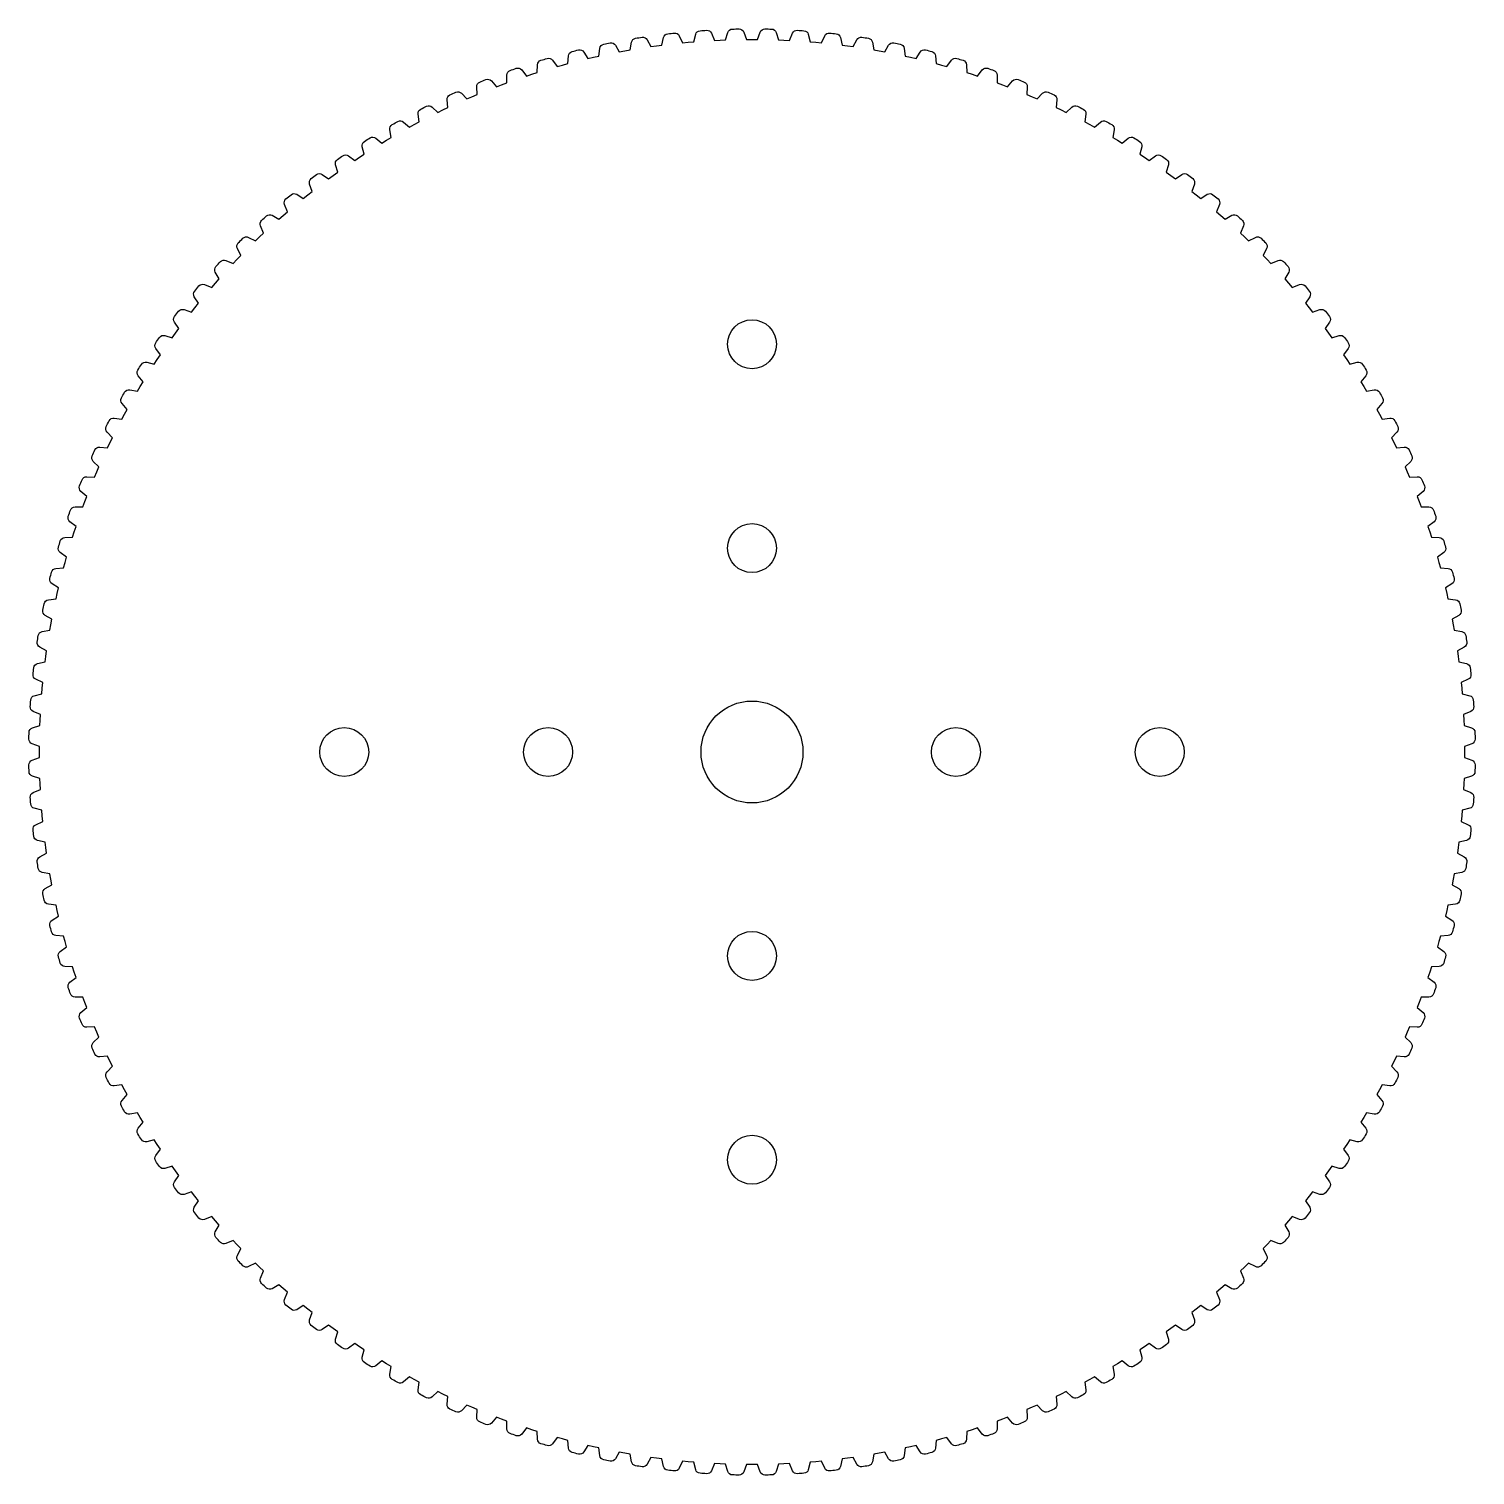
# Model space of a CAD drawing. Extents: x -1.77 to 1.77, y -1.77 to 1.77.
import ezdxf

# ---------------------------------------------------------------- set-up
doc = ezdxf.new("R2010")
doc.units = 0
doc.header["$LTSCALE"] = 2.42
doc.header["$MEASUREMENT"] = 0
doc.layers.get('0').update_dxf_attribs({"linetype": 'CONTINUOUS'})
doc.layers.add('holes', color=1, linetype='CONTINUOUS')

msp = doc.modelspace()

# ---------------------------------------------------------------- linework, layer by layer
at = {"linetype": 'Continuous'}
msp.add_lwpolyline([(-0.5781, 1.6766, -0.320223), (-0.5648, 1.6727), (-0.5531, 1.6577), (-0.54, 1.662), (-0.5269, 1.6662), (-0.5263, 1.6852, -0.320223), (-0.5178, 1.6962, -0.002275), (-0.5023, 1.7009, -0.320223), (-0.4891, 1.6963), (-0.4782, 1.6809), (-0.4649, 1.6845), (-0.4516, 1.6882), (-0.4501, 1.7071, -0.320223), (-0.4412, 1.7178, -0.002275), (-0.4255, 1.7217, -0.320223), (-0.4126, 1.7166), (-0.4023, 1.7006), (-0.3889, 1.7037), (-0.3755, 1.7067), (-0.3731, 1.7256, -0.320223), (-0.3636, 1.7358, -0.002275), (-0.3478, 1.7391, -0.320223), (-0.3351, 1.7333), (-0.3256, 1.717), (-0.312, 1.7194), (-0.2985, 1.7219), (-0.2953, 1.7406, -0.320223), (-0.2854, 1.7504, -0.002275), (-0.2695, 1.7529, -0.320223), (-0.257, 1.7466), (-0.2482, 1.7298), (-0.2346, 1.7317), (-0.2209, 1.7335), (-0.2169, 1.7521, -0.320223), (-0.2066, 1.7614, -0.002275), (-0.1905, 1.7632, -0.320223), (-0.1784, 1.7564), (-0.1703, 1.7392), (-0.1566, 1.7405), (-0.143, 1.7417), (-0.1381, 1.76, -0.320223), (-0.1273, 1.7689, -0.002275), (-0.1113, 1.77, -0.320223), (-0.0994, 1.7626), (-0.0921, 1.7451), (-0.0784, 1.7457), (-0.0647, 1.7464), (-0.059, 1.7645, -0.320223), (-0.0479, 1.7729, -0.002275), (-0.0317, 1.7732, -0.320223), (-0.0202, 1.7653), (-0.0138, 1.7475), (0, 1.7475), (0.0137, 1.7475), (0.0202, 1.7653, -0.320223), (0.0317, 1.7732, -0.002275), (0.0479, 1.7729, -0.320223), (0.059, 1.7645), (0.0647, 1.7464), (0.0784, 1.7457), (0.0921, 1.7451), (0.0994, 1.7626, -0.320223), (0.1113, 1.77, -0.002275), (0.1273, 1.7689, -0.320223), (0.1381, 1.76), (0.143, 1.7417), (0.1566, 1.7405), (0.1703, 1.7392), (0.1784, 1.7564, -0.320223), (0.1905, 1.7632, -0.002275), (0.2066, 1.7614, -0.320223), (0.2169, 1.7521), (0.2209, 1.7335), (0.2346, 1.7317), (0.2482, 1.7298), (0.257, 1.7466, -0.320223), (0.2695, 1.7529, -0.002275), (0.2854, 1.7504, -0.320223), (0.2953, 1.7406), (0.2985, 1.7219), (0.312, 1.7194), (0.3256, 1.717), (0.3351, 1.7333, -0.320223), (0.3478, 1.7391, -0.002275), (0.3636, 1.7358, -0.320223), (0.3731, 1.7256), (0.3755, 1.7067), (0.3889, 1.7037), (0.4023, 1.7006), (0.4126, 1.7166, -0.320223), (0.4255, 1.7217, -0.002275), (0.4412, 1.7178, -0.320223), (0.4501, 1.7071), (0.4516, 1.6882), (0.4649, 1.6845), (0.4782, 1.6809), (0.4891, 1.6963, -0.320223), (0.5023, 1.7009, -0.002275), (0.5178, 1.6962, -0.320223), (0.5263, 1.6852), (0.5269, 1.6662), (0.54, 1.662), (0.5531, 1.6577), (0.5648, 1.6727, -0.320223), (0.5781, 1.6766, -0.002275), (0.5934, 1.6713, -0.320223), (0.6013, 1.6599), (0.6012, 1.6409), (0.614, 1.6361), (0.6269, 1.6312), (0.6392, 1.6456, -0.320223), (0.6528, 1.649, -0.002275), (0.6677, 1.643, -0.320223), (0.6752, 1.6312), (0.6742, 1.6123), (0.6868, 1.6069), (0.6995, 1.6015), (0.7124, 1.6153, -0.320223), (0.7261, 1.6181, -0.002275), (0.7408, 1.6114, -0.320223), (0.7477, 1.5993), (0.7458, 1.5804), (0.7582, 1.5744), (0.7706, 1.5685), (0.7842, 1.5817, -0.320223), (0.798, 1.5838, -0.002275), (0.8123, 1.5765, -0.320223), (0.8187, 1.5641), (0.816, 1.5454), (0.8281, 1.5388), (0.8402, 1.5323), (0.8544, 1.5449, -0.320223), (0.8682, 1.5465, -0.002275), (0.8822, 1.5385, -0.320223), (0.8881, 1.5258), (0.8845, 1.5072), (0.8963, 1.5001), (0.9081, 1.4931), (0.9228, 1.5051, -0.320223), (0.9367, 1.5059, -0.002275), (0.9504, 1.4974, -0.320223), (0.9556, 1.4844), (0.9512, 1.466), (0.9627, 1.4584), (0.9742, 1.4508), (0.9894, 1.4621, -0.320223), (1.0033, 1.4624, -0.002275), (1.0166, 1.4532, -0.320223), (1.0213, 1.4401), (1.016, 1.4218), (1.0272, 1.4138), (1.0383, 1.4057), (1.054, 1.4163, -0.320223), (1.0679, 1.4159, -0.002275), (1.0808, 1.4061, -0.320223), (1.0848, 1.3928), (1.0788, 1.3748), (1.0895, 1.3663), (1.1003, 1.3577), (1.1165, 1.3676, -0.320223), (1.1304, 1.3666, -0.002275), (1.1428, 1.3562, -0.320223), (1.1462, 1.3427), (1.1394, 1.325), (1.1497, 1.316), (1.1601, 1.3069), (1.1767, 1.3161, -0.320223), (1.1906, 1.3145, -0.002275), (1.2025, 1.3036, -0.320223), (1.2053, 1.29), (1.1977, 1.2726), (1.2076, 1.2631), (1.2176, 1.2536), (1.2346, 1.262, -0.320223), (1.2483, 1.2597, -0.002275), (1.2597, 1.2483, -0.320223), (1.262, 1.2346), (1.2536, 1.2176), (1.2631, 1.2076), (1.2726, 1.1977), (1.29, 1.2053, -0.320223), (1.3036, 1.2025, -0.002275), (1.3145, 1.1906, -0.320223), (1.3161, 1.1767), (1.3069, 1.1601), (1.316, 1.1497), (1.325, 1.1394), (1.3427, 1.1462, -0.320223), (1.3562, 1.1428, -0.002275), (1.3666, 1.1304, -0.320223), (1.3676, 1.1165), (1.3577, 1.1003), (1.3663, 1.0895), (1.3748, 1.0788), (1.3928, 1.0848, -0.320223), (1.4061, 1.0808, -0.002275), (1.4159, 1.0679, -0.320223), (1.4163, 1.054), (1.4057, 1.0383), (1.4138, 1.0272), (1.4218, 1.016), (1.4401, 1.0213, -0.320223), (1.4532, 1.0166, -0.002275), (1.4624, 1.0033, -0.320223), (1.4621, 0.9894), (1.4508, 0.9742), (1.4584, 0.9627), (1.466, 0.9512), (1.4844, 0.9556, -0.320223), (1.4974, 0.9504, -0.002275), (1.5059, 0.9367, -0.320223), (1.5051, 0.9228), (1.4931, 0.9081), (1.5001, 0.8963), (1.5072, 0.8845), (1.5258, 0.8881, -0.320223), (1.5385, 0.8822, -0.002275), (1.5465, 0.8682, -0.320223), (1.5449, 0.8544), (1.5323, 0.8402), (1.5388, 0.8281), (1.5454, 0.816), (1.5641, 0.8187, -0.320223), (1.5765, 0.8123, -0.002275), (1.5838, 0.798, -0.320223), (1.5817, 0.7842), (1.5685, 0.7706), (1.5744, 0.7582), (1.5804, 0.7458), (1.5993, 0.7477, -0.320223), (1.6114, 0.7408, -0.002275), (1.6181, 0.7261, -0.320223), (1.6153, 0.7124), (1.6015, 0.6995), (1.6069, 0.6868), (1.6123, 0.6742), (1.6312, 0.6752, -0.320223), (1.643, 0.6677, -0.002275), (1.649, 0.6528, -0.320223), (1.6456, 0.6392), (1.6312, 0.6269), (1.6361, 0.614), (1.6409, 0.6012), (1.6599, 0.6013, -0.320223), (1.6713, 0.5934, -0.002275), (1.6766, 0.5781, -0.320223), (1.6727, 0.5648), (1.6577, 0.5531), (1.662, 0.54), (1.6662, 0.5269), (1.6852, 0.5263, -0.320223), (1.6962, 0.5178, -0.002275), (1.7009, 0.5023, -0.320223), (1.6963, 0.4891), (1.6809, 0.4782), (1.6845, 0.4649), (1.6882, 0.4516), (1.7071, 0.4501, -0.320223), (1.7178, 0.4412, -0.002275), (1.7217, 0.4255, -0.320223), (1.7166, 0.4126), (1.7006, 0.4023), (1.7037, 0.3889), (1.7067, 0.3755), (1.7256, 0.3731, -0.320223), (1.7358, 0.3636, -0.002275), (1.7391, 0.3478, -0.320223), (1.7333, 0.3351), (1.717, 0.3256), (1.7194, 0.312), (1.7219, 0.2985), (1.7406, 0.2953, -0.320223), (1.7504, 0.2854, -0.002275), (1.7529, 0.2695, -0.320223), (1.7466, 0.257), (1.7298, 0.2482), (1.7317, 0.2346), (1.7335, 0.2209), (1.7521, 0.2169, -0.320223), (1.7614, 0.2066, -0.002275), (1.7632, 0.1905, -0.320223), (1.7564, 0.1784), (1.7392, 0.1703), (1.7405, 0.1566), (1.7417, 0.143), (1.76, 0.1381, -0.320223), (1.7689, 0.1273, -0.002275), (1.77, 0.1113, -0.320223), (1.7626, 0.0994), (1.7451, 0.0921), (1.7457, 0.0784), (1.7464, 0.0647), (1.7645, 0.059, -0.320223), (1.7729, 0.0479, -0.002275), (1.7732, 0.0317, -0.320223), (1.7653, 0.0202), (1.7475, 0.0137), (1.7475, 0), (1.7475, -0.0138), (1.7653, -0.0202, -0.320223), (1.7732, -0.0317, -0.002275), (1.7729, -0.0479, -0.320223), (1.7645, -0.059), (1.7464, -0.0647), (1.7457, -0.0784), (1.7451, -0.0921), (1.7626, -0.0994, -0.320223), (1.77, -0.1113, -0.002275), (1.7689, -0.1273, -0.320223), (1.76, -0.1381), (1.7417, -0.143), (1.7405, -0.1566), (1.7392, -0.1703), (1.7564, -0.1784, -0.320223), (1.7632, -0.1905, -0.002275), (1.7614, -0.2066, -0.320223), (1.7521, -0.2169), (1.7335, -0.2209), (1.7317, -0.2346), (1.7298, -0.2482), (1.7466, -0.257, -0.320223), (1.7529, -0.2695, -0.002275), (1.7504, -0.2854, -0.320223), (1.7406, -0.2953), (1.7219, -0.2985), (1.7194, -0.312), (1.717, -0.3256), (1.7333, -0.3351, -0.320223), (1.7391, -0.3478, -0.002275), (1.7358, -0.3636, -0.320223), (1.7256, -0.3731), (1.7067, -0.3755), (1.7037, -0.3889), (1.7006, -0.4023), (1.7166, -0.4126, -0.320223), (1.7217, -0.4255, -0.002275), (1.7178, -0.4412, -0.320223), (1.7071, -0.4501), (1.6882, -0.4516), (1.6845, -0.4649), (1.6809, -0.4782), (1.6963, -0.4891, -0.320223), (1.7009, -0.5023, -0.002275), (1.6962, -0.5178, -0.320223), (1.6852, -0.5263), (1.6662, -0.5269), (1.662, -0.54), (1.6577, -0.5531), (1.6727, -0.5648, -0.320223), (1.6766, -0.5781, -0.002275), (1.6713, -0.5934, -0.320223), (1.6599, -0.6013), (1.6409, -0.6012), (1.6361, -0.614), (1.6312, -0.6269), (1.6456, -0.6392, -0.320223), (1.649, -0.6528, -0.002275), (1.643, -0.6677, -0.320223), (1.6312, -0.6752), (1.6123, -0.6742), (1.6069, -0.6868), (1.6015, -0.6995), (1.6153, -0.7124, -0.320223), (1.6181, -0.7261, -0.002275), (1.6114, -0.7408, -0.320223), (1.5993, -0.7477), (1.5804, -0.7458), (1.5744, -0.7582), (1.5685, -0.7706), (1.5817, -0.7842, -0.320223), (1.5838, -0.798, -0.002275), (1.5765, -0.8123, -0.320223), (1.5641, -0.8187), (1.5454, -0.816), (1.5388, -0.8281), (1.5323, -0.8402), (1.5449, -0.8544, -0.320223), (1.5465, -0.8682, -0.002275), (1.5385, -0.8822, -0.320223), (1.5258, -0.8881), (1.5072, -0.8845), (1.5001, -0.8963), (1.4931, -0.9081), (1.5051, -0.9228, -0.320223), (1.5059, -0.9367, -0.002275), (1.4974, -0.9504, -0.320223), (1.4844, -0.9556), (1.466, -0.9512), (1.4584, -0.9627), (1.4508, -0.9742), (1.4621, -0.9894, -0.320223), (1.4624, -1.0033, -0.002275), (1.4532, -1.0166, -0.320223), (1.4401, -1.0213), (1.4218, -1.016), (1.4138, -1.0272), (1.4057, -1.0383), (1.4163, -1.054, -0.320223), (1.4159, -1.0679, -0.002275), (1.4061, -1.0808, -0.320223), (1.3928, -1.0848), (1.3748, -1.0788), (1.3663, -1.0895), (1.3577, -1.1003), (1.3676, -1.1165, -0.320223), (1.3666, -1.1304, -0.002275), (1.3562, -1.1428, -0.320223), (1.3427, -1.1462), (1.325, -1.1394), (1.316, -1.1497), (1.3069, -1.1601), (1.3161, -1.1767, -0.320223), (1.3145, -1.1906, -0.002275), (1.3036, -1.2025, -0.320223), (1.29, -1.2053), (1.2726, -1.1977), (1.2631, -1.2076), (1.2536, -1.2176), (1.262, -1.2346, -0.320223), (1.2597, -1.2483, -0.002275), (1.2483, -1.2597, -0.320223), (1.2346, -1.262), (1.2176, -1.2536), (1.2076, -1.2631), (1.1977, -1.2726), (1.2053, -1.29, -0.320223), (1.2025, -1.3036, -0.002275), (1.1906, -1.3145, -0.320223), (1.1767, -1.3161), (1.1601, -1.3069), (1.1497, -1.316), (1.1394, -1.325), (1.1462, -1.3427, -0.320223), (1.1428, -1.3562, -0.002275), (1.1304, -1.3666, -0.320223), (1.1165, -1.3676), (1.1003, -1.3577), (1.0895, -1.3663), (1.0788, -1.3748), (1.0848, -1.3928, -0.320223), (1.0808, -1.4061, -0.002275), (1.0679, -1.4159, -0.320223), (1.054, -1.4163), (1.0383, -1.4057), (1.0272, -1.4138), (1.016, -1.4218), (1.0213, -1.4401, -0.320223), (1.0166, -1.4532, -0.002275), (1.0033, -1.4624, -0.320223), (0.9894, -1.4621), (0.9742, -1.4508), (0.9627, -1.4584), (0.9512, -1.466), (0.9556, -1.4844, -0.320223), (0.9504, -1.4974, -0.002275), (0.9367, -1.5059, -0.320223), (0.9228, -1.5051), (0.9081, -1.4931), (0.8963, -1.5001), (0.8845, -1.5072), (0.8881, -1.5258, -0.320223), (0.8822, -1.5385, -0.002275), (0.8682, -1.5465, -0.320223), (0.8544, -1.5449), (0.8402, -1.5323), (0.8281, -1.5388), (0.816, -1.5454), (0.8187, -1.5641, -0.320223), (0.8123, -1.5765, -0.002275), (0.798, -1.5838, -0.320223), (0.7842, -1.5817), (0.7706, -1.5685), (0.7582, -1.5744), (0.7458, -1.5804), (0.7477, -1.5993, -0.320223), (0.7408, -1.6114, -0.002275), (0.7261, -1.6181, -0.320223), (0.7124, -1.6153), (0.6995, -1.6015), (0.6868, -1.6069), (0.6742, -1.6123), (0.6752, -1.6312, -0.320223), (0.6677, -1.643, -0.002275), (0.6528, -1.649, -0.320223), (0.6392, -1.6456), (0.6269, -1.6312), (0.614, -1.6361), (0.6012, -1.6409), (0.6013, -1.6599, -0.320223), (0.5934, -1.6713, -0.002275), (0.5781, -1.6766, -0.320223), (0.5648, -1.6727), (0.5531, -1.6577), (0.54, -1.662), (0.5269, -1.6662), (0.5263, -1.6852, -0.320223), (0.5178, -1.6962, -0.002275), (0.5023, -1.7009, -0.320223), (0.4891, -1.6963), (0.4782, -1.6809), (0.4649, -1.6845), (0.4516, -1.6882), (0.4501, -1.7071, -0.320223), (0.4412, -1.7178, -0.002275), (0.4255, -1.7217, -0.320223), (0.4126, -1.7166), (0.4023, -1.7006), (0.3889, -1.7037), (0.3755, -1.7067), (0.3731, -1.7256, -0.320223), (0.3636, -1.7358, -0.002275), (0.3478, -1.7391, -0.320223), (0.3351, -1.7333), (0.3256, -1.717), (0.312, -1.7194), (0.2985, -1.7219), (0.2953, -1.7406, -0.320223), (0.2854, -1.7504, -0.002275), (0.2695, -1.7529, -0.320223), (0.257, -1.7466), (0.2482, -1.7298), (0.2346, -1.7317), (0.2209, -1.7335), (0.2169, -1.7521, -0.320223), (0.2066, -1.7614, -0.002275), (0.1905, -1.7632, -0.320223), (0.1784, -1.7564), (0.1703, -1.7392), (0.1566, -1.7405), (0.143, -1.7417), (0.1381, -1.76, -0.320223), (0.1273, -1.7689, -0.002275), (0.1113, -1.77, -0.320223), (0.0994, -1.7626), (0.0921, -1.7451), (0.0784, -1.7457), (0.0647, -1.7464), (0.059, -1.7645, -0.320223), (0.0479, -1.7729, -0.002275), (0.0317, -1.7732, -0.320223), (0.0202, -1.7653), (0.0137, -1.7475), (0, -1.7475), (-0.0138, -1.7475), (-0.0202, -1.7653, -0.320223), (-0.0317, -1.7732, -0.002275), (-0.0479, -1.7729, -0.320223), (-0.059, -1.7645), (-0.0647, -1.7464), (-0.0784, -1.7457), (-0.0921, -1.7451), (-0.0994, -1.7626, -0.320223), (-0.1113, -1.77, -0.002275), (-0.1273, -1.7689, -0.320223), (-0.1381, -1.76), (-0.143, -1.7417), (-0.1566, -1.7405), (-0.1703, -1.7392), (-0.1784, -1.7564, -0.320223), (-0.1905, -1.7632, -0.002275), (-0.2066, -1.7614, -0.320223), (-0.2169, -1.7521), (-0.2209, -1.7335), (-0.2346, -1.7317), (-0.2482, -1.7298), (-0.257, -1.7466, -0.320223), (-0.2695, -1.7529, -0.002275), (-0.2854, -1.7504, -0.320223), (-0.2953, -1.7406), (-0.2985, -1.7219), (-0.312, -1.7194), (-0.3256, -1.717), (-0.3351, -1.7333, -0.320223), (-0.3478, -1.7391, -0.002275), (-0.3636, -1.7358, -0.320223), (-0.3731, -1.7256), (-0.3755, -1.7067), (-0.3889, -1.7037), (-0.4023, -1.7006), (-0.4126, -1.7166, -0.320223), (-0.4255, -1.7217, -0.002275), (-0.4412, -1.7178, -0.320223), (-0.4501, -1.7071), (-0.4516, -1.6882), (-0.4649, -1.6845), (-0.4782, -1.6809), (-0.4891, -1.6963, -0.320223), (-0.5023, -1.7009, -0.002275), (-0.5178, -1.6962, -0.320223), (-0.5263, -1.6852), (-0.5269, -1.6662), (-0.54, -1.662), (-0.5531, -1.6577), (-0.5648, -1.6727, -0.320223), (-0.5781, -1.6766, -0.002275), (-0.5934, -1.6713, -0.320223), (-0.6013, -1.6599), (-0.6012, -1.6409), (-0.614, -1.6361), (-0.6269, -1.6312), (-0.6392, -1.6456, -0.320223), (-0.6528, -1.649, -0.002275), (-0.6677, -1.643, -0.320223), (-0.6752, -1.6312), (-0.6742, -1.6123), (-0.6868, -1.6069), (-0.6995, -1.6015), (-0.7124, -1.6153, -0.320223), (-0.7261, -1.6181, -0.002275), (-0.7408, -1.6114, -0.320223), (-0.7477, -1.5993), (-0.7458, -1.5804), (-0.7582, -1.5744), (-0.7706, -1.5685), (-0.7842, -1.5817, -0.320223), (-0.798, -1.5838, -0.002275), (-0.8123, -1.5765, -0.320223), (-0.8187, -1.5641), (-0.816, -1.5454), (-0.8281, -1.5388), (-0.8402, -1.5323), (-0.8544, -1.5449, -0.320223), (-0.8682, -1.5465, -0.002275), (-0.8822, -1.5385, -0.320223), (-0.8881, -1.5258), (-0.8845, -1.5072), (-0.8963, -1.5001), (-0.9081, -1.4931), (-0.9228, -1.5051, -0.320223), (-0.9367, -1.5059, -0.002275), (-0.9504, -1.4974, -0.320223), (-0.9556, -1.4844), (-0.9512, -1.466), (-0.9627, -1.4584), (-0.9742, -1.4508), (-0.9894, -1.4621, -0.320223), (-1.0033, -1.4624, -0.002275), (-1.0166, -1.4532, -0.320223), (-1.0213, -1.4401), (-1.016, -1.4218), (-1.0272, -1.4138), (-1.0383, -1.4057), (-1.054, -1.4163, -0.320223), (-1.0679, -1.4159, -0.002275), (-1.0808, -1.4061, -0.320223), (-1.0848, -1.3928), (-1.0788, -1.3748), (-1.0895, -1.3663), (-1.1003, -1.3577), (-1.1165, -1.3676, -0.320223), (-1.1304, -1.3666, -0.002275), (-1.1428, -1.3562, -0.320223), (-1.1462, -1.3427), (-1.1394, -1.325), (-1.1497, -1.316), (-1.1601, -1.3069), (-1.1767, -1.3161, -0.320223), (-1.1906, -1.3145, -0.002275), (-1.2025, -1.3036, -0.320223), (-1.2053, -1.29), (-1.1977, -1.2726), (-1.2076, -1.2631), (-1.2176, -1.2536), (-1.2346, -1.262, -0.320223), (-1.2483, -1.2597, -0.002275), (-1.2597, -1.2483, -0.320223), (-1.262, -1.2346), (-1.2536, -1.2176), (-1.2631, -1.2076), (-1.2726, -1.1977), (-1.29, -1.2053, -0.320223), (-1.3036, -1.2025, -0.002275), (-1.3145, -1.1906, -0.320223), (-1.3161, -1.1767), (-1.3069, -1.1601), (-1.316, -1.1497), (-1.325, -1.1394), (-1.3427, -1.1462, -0.320223), (-1.3562, -1.1428, -0.002275), (-1.3666, -1.1304, -0.320223), (-1.3676, -1.1165), (-1.3577, -1.1003), (-1.3663, -1.0895), (-1.3748, -1.0788), (-1.3928, -1.0848, -0.320223), (-1.4061, -1.0808, -0.002275), (-1.4159, -1.0679, -0.320223), (-1.4163, -1.054), (-1.4057, -1.0383), (-1.4138, -1.0272), (-1.4218, -1.016), (-1.4401, -1.0213, -0.320223), (-1.4532, -1.0166, -0.002275), (-1.4624, -1.0033, -0.320223), (-1.4621, -0.9894), (-1.4508, -0.9742), (-1.4584, -0.9627), (-1.466, -0.9512), (-1.4844, -0.9556, -0.320223), (-1.4974, -0.9504, -0.002275), (-1.5059, -0.9367, -0.320223), (-1.5051, -0.9228), (-1.4931, -0.9081), (-1.5001, -0.8963), (-1.5072, -0.8845), (-1.5258, -0.8881, -0.320223), (-1.5385, -0.8822, -0.002275), (-1.5465, -0.8682, -0.320223), (-1.5449, -0.8544), (-1.5323, -0.8402), (-1.5388, -0.8281), (-1.5454, -0.816), (-1.5641, -0.8187, -0.320223), (-1.5765, -0.8123, -0.002275), (-1.5838, -0.798, -0.320223), (-1.5817, -0.7842), (-1.5685, -0.7706), (-1.5744, -0.7582), (-1.5804, -0.7458), (-1.5993, -0.7477, -0.320223), (-1.6114, -0.7408, -0.002275), (-1.6181, -0.7261, -0.320223), (-1.6153, -0.7124), (-1.6015, -0.6995), (-1.6069, -0.6868), (-1.6123, -0.6742), (-1.6312, -0.6752, -0.320223), (-1.643, -0.6677, -0.002275), (-1.649, -0.6528, -0.320223), (-1.6456, -0.6392), (-1.6312, -0.6269), (-1.6361, -0.614), (-1.6409, -0.6012), (-1.6599, -0.6013, -0.320223), (-1.6713, -0.5934, -0.002275), (-1.6766, -0.5781, -0.320223), (-1.6727, -0.5648), (-1.6577, -0.5531), (-1.662, -0.54), (-1.6662, -0.5269), (-1.6852, -0.5263, -0.320223), (-1.6962, -0.5178, -0.002275), (-1.7009, -0.5023, -0.320223), (-1.6963, -0.4891), (-1.6809, -0.4782), (-1.6845, -0.4649), (-1.6882, -0.4516), (-1.7071, -0.4501, -0.320223), (-1.7178, -0.4412, -0.002275), (-1.7217, -0.4255, -0.320223), (-1.7166, -0.4126), (-1.7006, -0.4023), (-1.7037, -0.3889), (-1.7067, -0.3755), (-1.7256, -0.3731, -0.320223), (-1.7358, -0.3636, -0.002275), (-1.7391, -0.3478, -0.320223), (-1.7333, -0.3351), (-1.717, -0.3256), (-1.7194, -0.312), (-1.7219, -0.2985), (-1.7406, -0.2953, -0.320223), (-1.7504, -0.2854, -0.002275), (-1.7529, -0.2695, -0.320223), (-1.7466, -0.257), (-1.7298, -0.2482), (-1.7317, -0.2346), (-1.7335, -0.2209), (-1.7521, -0.2169, -0.320223), (-1.7614, -0.2066, -0.002275), (-1.7632, -0.1905, -0.320223), (-1.7564, -0.1784), (-1.7392, -0.1703), (-1.7405, -0.1566), (-1.7417, -0.143), (-1.76, -0.1381, -0.320223), (-1.7689, -0.1273, -0.002275), (-1.77, -0.1113, -0.320223), (-1.7626, -0.0994), (-1.7451, -0.0921), (-1.7457, -0.0784), (-1.7464, -0.0647), (-1.7645, -0.059, -0.320223), (-1.7729, -0.0479, -0.002275), (-1.7732, -0.0317, -0.320223), (-1.7653, -0.0202), (-1.7475, -0.0138), (-1.7475, 0), (-1.7475, 0.0137), (-1.7653, 0.0202, -0.320223), (-1.7732, 0.0317, -0.002275), (-1.7729, 0.0479, -0.320223), (-1.7645, 0.059), (-1.7464, 0.0647), (-1.7457, 0.0784), (-1.7451, 0.0921), (-1.7626, 0.0994, -0.320223), (-1.77, 0.1113, -0.002275), (-1.7689, 0.1273, -0.320223), (-1.76, 0.1381), (-1.7417, 0.143), (-1.7405, 0.1566), (-1.7392, 0.1703), (-1.7564, 0.1784, -0.320223), (-1.7632, 0.1905, -0.002275), (-1.7614, 0.2066, -0.320223), (-1.7521, 0.2169), (-1.7335, 0.2209), (-1.7317, 0.2346), (-1.7298, 0.2482), (-1.7466, 0.257, -0.320223), (-1.7529, 0.2695, -0.002275), (-1.7504, 0.2854, -0.320223), (-1.7406, 0.2953), (-1.7219, 0.2985), (-1.7194, 0.312), (-1.717, 0.3256), (-1.7333, 0.3351, -0.320223), (-1.7391, 0.3478, -0.002275), (-1.7358, 0.3636, -0.320223), (-1.7256, 0.3731), (-1.7067, 0.3755), (-1.7037, 0.3889), (-1.7006, 0.4023), (-1.7166, 0.4126, -0.320223), (-1.7217, 0.4255, -0.002275), (-1.7178, 0.4412, -0.320223), (-1.7071, 0.4501), (-1.6882, 0.4516), (-1.6845, 0.4649), (-1.6809, 0.4782), (-1.6963, 0.4891, -0.320223), (-1.7009, 0.5023, -0.002275), (-1.6962, 0.5178, -0.320223), (-1.6852, 0.5263), (-1.6662, 0.5269), (-1.662, 0.54), (-1.6577, 0.5531), (-1.6727, 0.5648, -0.320223), (-1.6766, 0.5781, -0.002275), (-1.6713, 0.5934, -0.320223), (-1.6599, 0.6013), (-1.6409, 0.6012), (-1.6361, 0.614), (-1.6312, 0.6269), (-1.6456, 0.6392, -0.320223), (-1.649, 0.6528, -0.002275), (-1.643, 0.6677, -0.320223), (-1.6312, 0.6752), (-1.6123, 0.6742), (-1.6069, 0.6868), (-1.6015, 0.6995), (-1.6153, 0.7124, -0.320223), (-1.6181, 0.7261, -0.002275), (-1.6114, 0.7408, -0.320223), (-1.5993, 0.7477), (-1.5804, 0.7458), (-1.5744, 0.7582), (-1.5685, 0.7706), (-1.5817, 0.7842, -0.320223), (-1.5838, 0.798, -0.002275), (-1.5765, 0.8123, -0.320223), (-1.5641, 0.8187), (-1.5454, 0.816), (-1.5388, 0.8281), (-1.5323, 0.8402), (-1.5449, 0.8544, -0.320223), (-1.5465, 0.8682, -0.002275), (-1.5385, 0.8822, -0.320223), (-1.5258, 0.8881), (-1.5072, 0.8845), (-1.5001, 0.8963), (-1.4931, 0.9081), (-1.5051, 0.9228, -0.320223), (-1.5059, 0.9367, -0.002275), (-1.4974, 0.9504, -0.320223), (-1.4844, 0.9556), (-1.466, 0.9512), (-1.4584, 0.9627), (-1.4508, 0.9742), (-1.4621, 0.9894, -0.320223), (-1.4624, 1.0033, -0.002275), (-1.4532, 1.0166, -0.320223), (-1.4401, 1.0213), (-1.4218, 1.016), (-1.4138, 1.0272), (-1.4057, 1.0383), (-1.4163, 1.054, -0.320223), (-1.4159, 1.0679, -0.002275), (-1.4061, 1.0808, -0.320223), (-1.3928, 1.0848), (-1.3748, 1.0788), (-1.3663, 1.0895), (-1.3577, 1.1003), (-1.3676, 1.1165, -0.320223), (-1.3666, 1.1304, -0.002275), (-1.3562, 1.1428, -0.320223), (-1.3427, 1.1462), (-1.325, 1.1394), (-1.316, 1.1497), (-1.3069, 1.1601), (-1.3161, 1.1767, -0.320223), (-1.3145, 1.1906, -0.002275), (-1.3036, 1.2025, -0.320223), (-1.29, 1.2053), (-1.2726, 1.1977), (-1.2631, 1.2076), (-1.2536, 1.2176), (-1.262, 1.2346, -0.320223), (-1.2597, 1.2483, -0.002275), (-1.2483, 1.2597, -0.320223), (-1.2346, 1.262), (-1.2176, 1.2536), (-1.2076, 1.2631), (-1.1977, 1.2726), (-1.2053, 1.29, -0.320223), (-1.2025, 1.3036, -0.002275), (-1.1906, 1.3145, -0.320223), (-1.1767, 1.3161), (-1.1601, 1.3069), (-1.1497, 1.316), (-1.1394, 1.325), (-1.1462, 1.3427, -0.320223), (-1.1428, 1.3562, -0.002275), (-1.1304, 1.3666, -0.320223), (-1.1165, 1.3676), (-1.1003, 1.3577), (-1.0895, 1.3663), (-1.0788, 1.3748), (-1.0848, 1.3928, -0.320223), (-1.0808, 1.4061, -0.002275), (-1.0679, 1.4159, -0.320223), (-1.054, 1.4163), (-1.0383, 1.4057), (-1.0272, 1.4138), (-1.016, 1.4218), (-1.0213, 1.4401, -0.320223), (-1.0166, 1.4532, -0.002275), (-1.0033, 1.4624, -0.320223), (-0.9894, 1.4621), (-0.9742, 1.4508), (-0.9627, 1.4584), (-0.9512, 1.466), (-0.9556, 1.4844, -0.320223), (-0.9504, 1.4974, -0.002275), (-0.9367, 1.5059, -0.320223), (-0.9228, 1.5051), (-0.9081, 1.4931), (-0.8963, 1.5001), (-0.8845, 1.5072), (-0.8881, 1.5258, -0.320223), (-0.8822, 1.5385, -0.002275), (-0.8682, 1.5465, -0.320223), (-0.8544, 1.5449), (-0.8402, 1.5323), (-0.8281, 1.5388), (-0.816, 1.5454), (-0.8187, 1.5641, -0.320223), (-0.8123, 1.5765, -0.002275), (-0.798, 1.5838, -0.320223), (-0.7842, 1.5817), (-0.7706, 1.5685), (-0.7582, 1.5744), (-0.7458, 1.5804), (-0.7477, 1.5993, -0.320223), (-0.7408, 1.6114, -0.002275), (-0.7261, 1.6181, -0.320223), (-0.7124, 1.6153), (-0.6995, 1.6015), (-0.6868, 1.6069), (-0.6742, 1.6123), (-0.6752, 1.6312, -0.320223), (-0.6677, 1.643, -0.002275), (-0.6528, 1.649, -0.320223), (-0.6392, 1.6456), (-0.6269, 1.6312), (-0.614, 1.6361), (-0.6012, 1.6409), (-0.6013, 1.6599, -0.320223), (-0.5934, 1.6713, -0.002275)], format="xyb", close=True, dxfattribs=at)
at = {"layer": 'holes'}
for centre, radius in [((0, 1), 0.06), ((0, 0.5), 0.06), ((0, 0), 0.125), ((-1, 0), 0.06), ((-0.5, 0), 0.06), ((0.5, 0), 0.06), ((1, 0), 0.06), ((0, -0.5), 0.06), ((0, -1), 0.06)]:
    msp.add_circle(centre, radius, dxfattribs=at)

doc.saveas('drawing.dxf')
